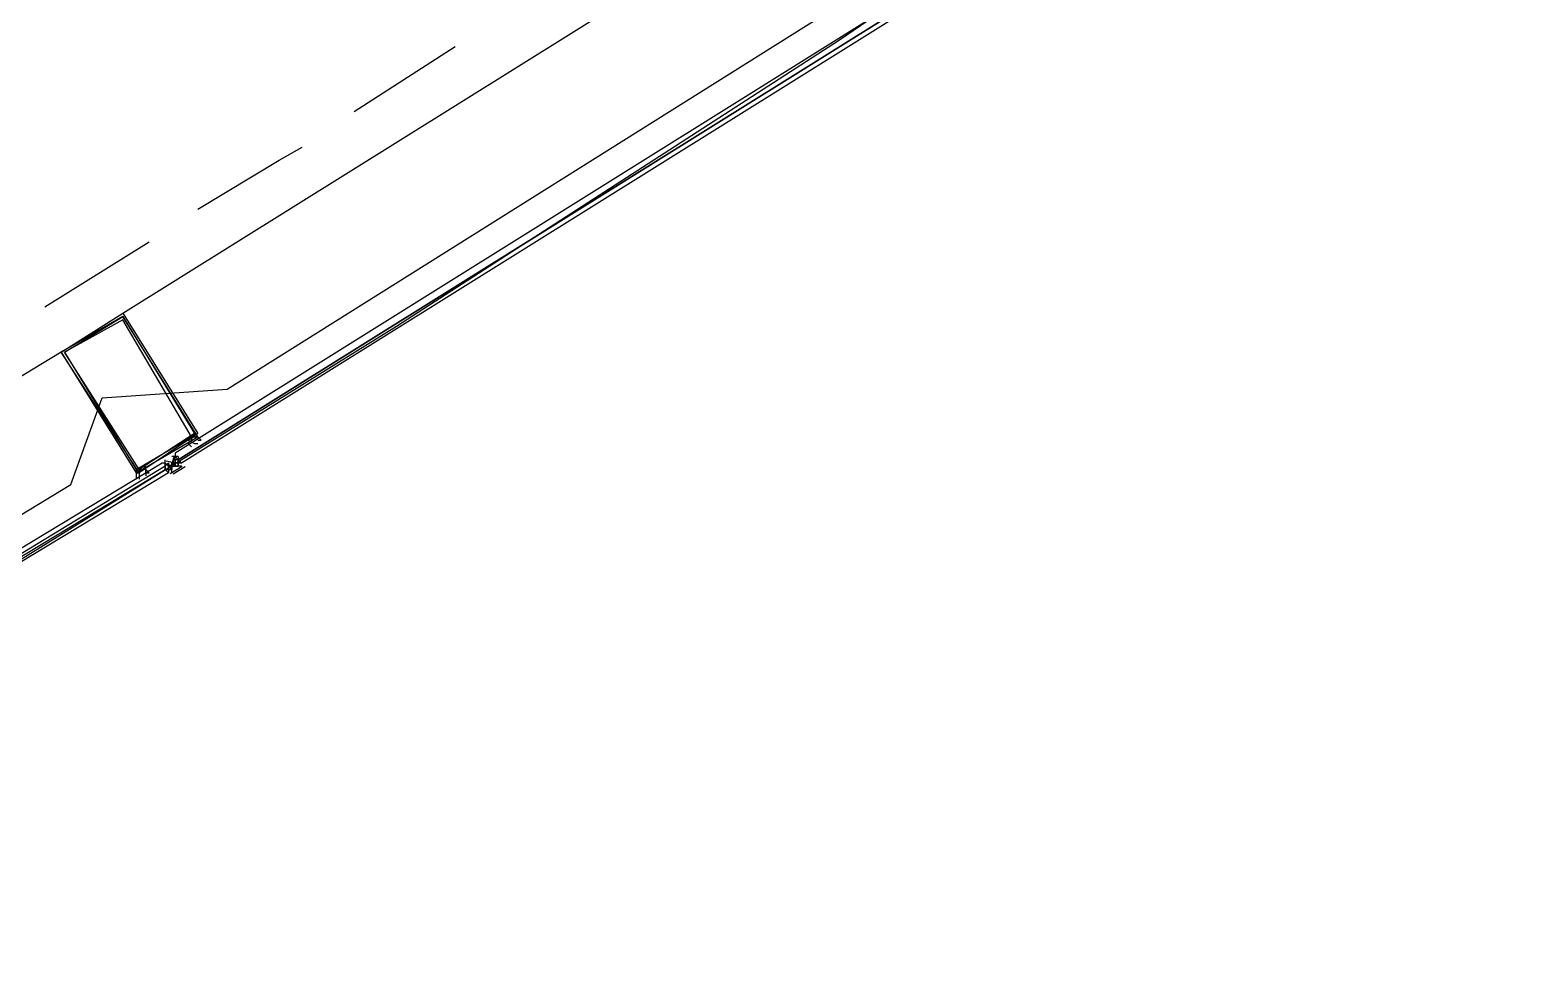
# Model space of a CAD drawing. Header units: feet. Extents: x -84 to 198, y -22 to 181.
# Drawn here: x 109.43 to 115.61, y 26.72 to 30.59 of the extents above; entities that cross this region are included whole.
import ezdxf

# ---------------------------------------------------------------- set-up
doc = ezdxf.new("R2010")
doc.units = ezdxf.units.FT
doc.layers.add('A-AREA-UNIDAD', color=30, linetype='CONTINUOUS')
doc.layers.add('A-LINEA', color=7, linetype='CONTINUOUS')

msp = doc.modelspace()

# ---------------------------------------------------------------- linework, layer by layer
at = {"layer": 'A-AREA-UNIDAD'}
msp.add_lwpolyline([(106.88, 27.0756), (109.6, 28.7289), (109.728, 29.0844), (110.24, 29.12), (112.928, 30.8089), (113.12, 31.2356), (113.568, 31.2356), (116.24, 33.2089), (116.4, 33.6356), (116.88, 33.6889), (119.44, 35.6444)], dxfattribs=at)
at = {"layer": 'A-LINEA'}
for p, q in [((109.8133, 29.4311), (112.9467, 31.3911)), ((110.76, 30.2578), (111.1733, 30.5244)), ((109.4933, 29.4578), (109.92, 29.7244)), ((109.56, 29.2711), (106.3867, 27.3511)), ((110.1067, 28.9244), (110.1067, 28.9244)), ((110.1067, 28.9111), (110.1067, 28.9111)), ((110.1067, 28.8978), (110.1067, 28.8978)), ((109.9867, 28.8311), (109.9867, 28.8311)), ((110.0267, 28.8578), (110.0267, 28.8444)), ((110.0267, 28.8444), (110.0267, 28.8444)), ((110.0267, 28.8444), (110.0267, 28.8444)), ((110.0267, 28.8444), (110.0267, 28.8444)), ((110.0267, 28.8444), (110.0267, 28.8444)), ((110.0267, 28.8444), (110.0267, 28.8444)), ((110.0267, 28.8444), (110.0267, 28.8444)), ((110.0267, 28.8444), (110.0267, 28.8444)), ((110.0267, 28.8444), (110.0267, 28.8444)), ((110.0267, 28.8444), (110.0267, 28.8444)), ((110.0267, 28.8444), (110.0267, 28.8444)), ((110.0267, 28.8444), (110.0267, 28.8444)), ((110.0267, 28.8444), (110.0267, 28.8444)), ((110.0267, 28.8444), (110.0267, 28.8444)), ((110.04, 28.8444), (110.0267, 28.8444)), ((110.04, 28.8311), (110.0267, 28.8444)), ((110.0267, 28.8444), (110.0267, 28.8444)), ((110.0267, 28.8444), (110.0267, 28.8444)), ((110.0267, 28.8311), (110.0267, 28.8311)), ((110.0267, 28.8311), (110.0267, 28.8311)), ((110.0267, 28.8311), (110.0267, 28.8311)), ((110.0267, 28.8311), (110.0267, 28.8311)), ((110.0267, 28.8311), (110.0267, 28.8311)), ((110.0267, 28.8311), (110.0267, 28.8311)), ((110.0267, 28.8311), (110.0267, 28.8311)), ((110.0267, 28.8311), (110.0267, 28.8311)), ((110.0267, 28.8311), (110.0267, 28.8311)), ((110.0267, 28.8311), (110.0267, 28.8311)), ((110.0267, 28.8311), (110.0267, 28.8311)), ((110.0267, 28.8311), (110.0267, 28.8311)), ((110.0267, 28.8311), (110.0267, 28.8311)), ((110.0267, 28.8311), (110.0267, 28.8311)), ((110.0267, 28.8311), (110.0267, 28.8311)), ((110.0267, 28.8311), (110.0267, 28.8311)), ((110.0267, 28.8311), (110.0267, 28.8311)), ((110.0267, 28.8311), (110.0267, 28.8311)), ((110.0267, 28.8311), (110.0267, 28.8311)), ((110.0267, 28.8311), (110.0267, 28.8311)), ((110.0267, 28.8311), (110.0267, 28.8178)), ((110.0267, 28.8311), (110.0267, 28.8178)), ((110.0267, 28.8311), (110.0267, 28.8311)), ((110.0267, 28.8311), (110.0267, 28.8311)), ((110.0267, 28.8311), (110.0267, 28.8311)), ((110.0267, 28.8311), (110.0267, 28.8311)), ((110.0267, 28.8311), (110.0267, 28.8311)), ((110.0267, 28.8311), (110.0267, 28.8311)), ((110.0267, 28.8311), (110.0267, 28.8311)), ((110.0267, 28.8311), (110.0267, 28.8311)), ((110.0267, 28.8311), (110.0267, 28.8311)), ((110.0267, 28.8311), (110.0267, 28.8311)), ((110.0267, 28.8311), (110.0267, 28.8311)), ((110.0267, 28.8311), (110.0267, 28.8311)), ((110.0267, 28.8311), (110.0267, 28.8311)), ((110.0267, 28.8311), (110.0267, 28.8311)), ((110.04, 28.8444), (110.04, 28.8311)), ((110.04, 28.8444), (110.04, 28.8444)), ((110.04, 28.8444), (110.04, 28.8444)), ((110.04, 28.8444), (110.04, 28.8444)), ((110.04, 28.8311), (110.04, 28.8311)), ((110.04, 28.8311), (110.04, 28.8311)), ((110.04, 28.8311), (110.04, 28.8311)), ((110.04, 28.8311), (110.04, 28.8311)), ((110.04, 28.8311), (110.04, 28.8311)), ((110.04, 28.8311), (110.04, 28.8311)), ((110.04, 28.8311), (110.04, 28.8311)), ((110.04, 28.8311), (110.04, 28.8178)), ((110.04, 28.8311), (110.04, 28.8311)), ((110.04, 28.8311), (110.04, 28.8311)), ((110.04, 28.8311), (110.04, 28.8178)), ((110.04, 28.8311), (110.04, 28.8311)), ((110.04, 28.8311), (110.04, 28.8311)), ((110.04, 28.8311), (110.04, 28.8311)), ((110.04, 28.8311), (110.04, 28.8311)), ((110.04, 28.8311), (110.04, 28.8311)), ((110.04, 28.8311), (110.04, 28.8311)), ((110.04, 28.8311), (110.04, 28.8311)), ((110.04, 28.8311), (110.04, 28.8311)), ((110.04, 28.8311), (110.04, 28.8311)), ((110.04, 28.8311), (110.04, 28.8311)), ((110.04, 28.8311), (110.04, 28.8311)), ((110.1067, 28.8844), (110.1067, 28.8844)), ((109.9067, 28.7778), (109.9067, 28.7644)), ((109.9733, 28.8178), (109.9733, 28.8178)), ((109.9867, 28.8178), (109.9867, 28.8178)), ((109.9867, 28.8178), (109.9867, 28.8178)), ((109.9867, 28.8044), (110, 28.8178)), ((109.9867, 28.8178), (109.9867, 28.8178)), ((109.9867, 28.8178), (109.9867, 28.8178)), ((109.9867, 28.8178), (109.9867, 28.8178)), ((109.9867, 28.8178), (109.9867, 28.8178)), ((109.9867, 28.8178), (109.9867, 28.8178)), ((109.9867, 28.8178), (109.9867, 28.8178)), ((109.9867, 28.8178), (109.9867, 28.8178)), ((109.9867, 28.8178), (109.9867, 28.8178)), ((109.9867, 28.8178), (109.9867, 28.8178)), ((109.9867, 28.8178), (109.9867, 28.8178)), ((109.9867, 28.8178), (109.9867, 28.8178)), ((109.9867, 28.8178), (109.9867, 28.8178)), ((109.9867, 28.8178), (109.9867, 28.8178)), ((109.9867, 28.8178), (109.9867, 28.8178)), ((109.9867, 28.8044), (109.9867, 28.8044)), ((109.9867, 28.8044), (109.9867, 28.8044)), ((109.9867, 28.8044), (109.9867, 28.8044)), ((109.9867, 28.8044), (109.9867, 28.8044)), ((109.9867, 28.8044), (109.9867, 28.8044)), ((109.9867, 28.8044), (109.9867, 28.8044)), ((109.9867, 28.8044), (109.9867, 28.8044)), ((109.9867, 28.8044), (109.9867, 28.8044)), ((109.9867, 28.8044), (109.9867, 28.8044)), ((109.9867, 28.8044), (109.9867, 28.8044)), ((109.9867, 28.8044), (109.9867, 28.8044)), ((109.9867, 28.8044), (109.9867, 28.8044)), ((109.9867, 28.8044), (109.9867, 28.8044)), ((109.9867, 28.7911), (109.9867, 28.8044)), ((110, 28.7911), (109.9867, 28.7911)), ((110, 28.8044), (110, 28.8178)), ((110, 28.8044), (110, 28.8178)), ((110, 28.8044), (110, 28.8178)), ((110, 28.8044), (110, 28.8178)), ((110, 28.8044), (110, 28.8178)), ((110, 28.8044), (110, 28.8178)), ((110, 28.8044), (110, 28.8178)), ((110, 28.8178), (110, 28.8178)), ((110, 28.8178), (110, 28.8178)), ((110, 28.8178), (110, 28.8044)), ((110, 28.8178), (110, 28.8178)), ((110, 28.8178), (110, 28.8178)), ((110, 28.8178), (110, 28.8178)), ((110, 28.8178), (110, 28.8178)), ((110, 28.8044), (110, 28.8178)), ((110, 28.8178), (110, 28.8178)), ((110, 28.8044), (110, 28.8178)), ((110, 28.8044), (110, 28.8044)), ((110, 28.8044), (110, 28.8044)), ((110, 28.8044), (110, 28.8044)), ((110, 28.7911), (110, 28.8044)), ((110, 28.8044), (110, 28.8044)), ((110, 28.8044), (110, 28.8044)), ((110, 28.8044), (110, 28.8044)), ((110, 28.8044), (110, 28.8044)), ((110, 28.8044), (110, 28.8044)), ((110, 28.8044), (110, 28.8044)), ((110, 28.8044), (110, 28.8044)), ((110, 28.8044), (110, 28.8044)), ((110, 28.8044), (110, 28.8044)), ((110, 28.8044), (110, 28.8044)), ((110, 28.8044), (110, 28.8044)), ((110, 28.8044), (110, 28.8044)), ((110, 28.8044), (110, 28.8044)), ((110, 28.8044), (110, 28.8044)), ((110, 28.8044), (110, 28.8044)), ((110, 28.8044), (110, 28.8044)), ((110, 28.8044), (110, 28.8044)), ((110, 28.8044), (110, 28.8044)), ((110, 28.8044), (110, 28.8044)), ((110, 28.8044), (110, 28.8044)), ((110, 28.8044), (110, 28.8044)), ((110, 28.8044), (110, 28.8044)), ((110, 28.8044), (110, 28.8044)), ((110, 28.8044), (110, 28.8044)), ((110, 28.8044), (110, 28.8044)), ((110, 28.8044), (110, 28.8044)), ((110, 28.8044), (110, 28.8044)), ((110, 28.8044), (110, 28.8044)), ((110, 28.8044), (110.0133, 28.8044)), ((110, 28.8044), (110, 28.8044)), ((110, 28.8044), (110, 28.8044)), ((110, 28.8044), (110, 28.8044)), ((110, 28.8044), (110, 28.8044)), ((110, 28.8044), (110, 28.8044)), ((110, 28.8044), (110, 28.7911)), ((110, 28.8044), (110, 28.8044)), ((110, 28.8044), (110, 28.8044)), ((110, 28.8044), (110, 28.8044)), ((110, 28.8044), (110, 28.7911)), ((110, 28.8044), (110, 28.8044)), ((110, 28.8044), (110, 28.8044)), ((110, 28.7911), (110, 28.7911)), ((110, 28.7911), (110.0133, 28.7911)), ((110, 28.7911), (110, 28.7911)), ((110, 28.7911), (110, 28.7911)), ((110, 28.7911), (110, 28.7911)), ((110, 28.7911), (110, 28.7911)), ((110, 28.7911), (110, 28.7911)), ((110, 28.7911), (110, 28.7911)), ((110, 28.7911), (110, 28.7911)), ((110, 28.7911), (110, 28.7911)), ((110, 28.7911), (110, 28.7911)), ((110, 28.7911), (110, 28.7911)), ((110, 28.7911), (110, 28.7911)), ((110, 28.7911), (110, 28.7911)), ((110, 28.7911), (110, 28.7911)), ((110, 28.7911), (110, 28.7911)), ((110, 28.7911), (110, 28.7911)), ((110, 28.7911), (110, 28.7911)), ((110, 28.7911), (110, 28.7911)), ((110.0133, 28.7911), (110, 28.7911)), ((110, 28.7911), (110, 28.7911)), ((110, 28.7911), (110, 28.7911)), ((110, 28.7911), (110, 28.7911)), ((110, 28.7911), (110, 28.7911)), ((110, 28.7911), (110, 28.7911)), ((110, 28.7911), (110, 28.7911)), ((110, 28.7911), (110, 28.7911)), ((110, 28.7911), (110, 28.7911)), ((110, 28.7911), (110, 28.7911)), ((110, 28.7911), (110, 28.7911)), ((110, 28.7911), (110, 28.7911)), ((110.0133, 28.7911), (110, 28.7911)), ((110.0133, 28.7911), (110, 28.7911)), ((110, 28.7911), (110, 28.7911)), ((110.0133, 28.7911), (110, 28.7911)), ((110, 28.7778), (110, 28.7778)), ((110, 28.7778), (110, 28.7778)), ((110, 28.7778), (110, 28.7778)), ((110.0557, 28.8026), (110.0062, 28.7726)), ((110.0133, 28.8178), (110.0133, 28.8178)), ((110.0133, 28.8178), (110.0133, 28.8044)), ((110.0133, 28.8178), (110.0133, 28.8178)), ((110.0133, 28.8178), (110.0133, 28.8178)), ((110.0133, 28.8178), (110.0133, 28.8178)), ((110.0133, 28.8178), (110.0133, 28.8178)), ((110.0133, 28.8178), (110.0133, 28.8178)), ((110.0133, 28.8178), (110.0133, 28.8178)), ((110.0133, 28.8178), (110.0267, 28.8178)), ((110.0133, 28.8178), (110.0267, 28.8178)), ((110.0133, 28.8178), (110.0267, 28.8178)), ((110.0133, 28.8178), (110.0267, 28.8178)), ((110.0133, 28.8178), (110.0267, 28.8178)), ((110.0133, 28.8178), (110.0267, 28.8178)), ((110.0133, 28.8178), (110.0133, 28.8178)), ((110.0133, 28.8178), (110.0133, 28.8178)), ((110.0133, 28.8178), (110.0133, 28.8178)), ((110.0133, 28.8178), (110.0133, 28.8178)), ((110.0133, 28.8178), (110.0133, 28.8178)), ((110.0133, 28.8178), (110.0133, 28.8178)), ((110.0267, 28.8178), (110.0133, 28.8178)), ((110.0133, 28.8178), (110.0133, 28.8178)), ((110.0133, 28.8178), (110.0267, 28.8178)), ((110.0133, 28.8178), (110.0133, 28.8178)), ((110.0133, 28.8178), (110.0133, 28.8178)), ((110.0133, 28.8178), (110.0133, 28.8178)), ((110.0267, 28.8178), (110.0133, 28.8178)), ((110.0133, 28.8178), (110.0133, 28.8178)), ((110.0133, 28.8178), (110.0133, 28.8178)), ((110.0133, 28.8178), (110.0133, 28.8178)), ((110.0133, 28.8178), (110.0133, 28.8178)), ((110.0133, 28.8178), (110.0133, 28.8044)), ((110.0133, 28.8178), (110.0133, 28.8178)), ((110.0133, 28.8178), (110.0133, 28.8178)), ((110.0133, 28.8178), (110.0133, 28.8178)), ((110.0133, 28.8178), (110.0133, 28.8044)), ((110.0267, 28.8178), (110.0133, 28.8178)), ((110.0133, 28.8178), (110.0133, 28.8044)), ((110.0267, 28.8178), (110.0133, 28.8178)), ((110.0133, 28.8178), (110.0133, 28.8044)), ((110.0133, 28.8044), (110.0133, 28.8178)), ((110.0133, 28.8044), (110.0133, 28.8178)), ((110.0133, 28.8044), (110.0133, 28.8178)), ((110.0133, 28.8178), (110.0133, 28.8178)), ((110.0133, 28.8178), (110.0133, 28.8178)), ((110.0133, 28.8044), (110.0133, 28.8044)), ((110.0133, 28.8044), (110.0133, 28.8044)), ((110.0133, 28.8044), (110.0133, 28.8044)), ((110.0133, 28.8044), (110.0133, 28.8044)), ((110.0133, 28.8044), (110.0133, 28.8044)), ((110.0133, 28.8044), (110.0133, 28.8044)), ((110.0133, 28.8044), (110.0133, 28.8044)), ((110.0133, 28.8044), (110.0133, 28.8044)), ((110.0133, 28.8044), (110.0267, 28.8044)), ((110.0133, 28.8044), (110.0267, 28.8044)), ((110.0133, 28.8044), (110.0267, 28.8044)), ((110.0133, 28.8044), (110.0267, 28.8044)), ((110.0133, 28.8044), (110.0267, 28.8044)), ((110.0133, 28.8044), (110.0133, 28.8044)), ((110.0133, 28.8044), (110.0133, 28.8044)), ((110.0133, 28.8044), (110.0133, 28.8044)), ((110.0133, 28.8044), (110.0133, 28.8044)), ((110.0133, 28.8044), (110.0133, 28.8044)), ((110.0133, 28.8044), (110.0133, 28.8044)), ((110.0267, 28.8044), (110.0133, 28.8044)), ((110.0133, 28.8044), (110.0133, 28.8044)), ((110.0133, 28.8044), (110.0133, 28.8044)), ((110.0133, 28.8044), (110.0133, 28.8044)), ((110.0133, 28.8044), (110.0133, 28.8044)), ((110.0133, 28.8044), (110.0133, 28.8044)), ((110.0133, 28.8044), (110.0133, 28.8044)), ((110.0133, 28.8044), (110.0133, 28.8044)), ((110.0133, 28.8044), (110.0133, 28.8044)), ((110.0133, 28.8044), (110.0133, 28.8044)), ((110.0133, 28.8044), (110.0133, 28.8044)), ((110.0133, 28.8044), (110.0133, 28.8044)), ((110.0133, 28.8044), (110.0133, 28.8044)), ((110.0133, 28.8044), (110.0133, 28.8044)), ((110.0133, 28.8044), (110.0133, 28.8044)), ((110.0133, 28.8044), (110.0133, 28.8044)), ((110.0133, 28.8044), (110.0133, 28.8044)), ((110.0133, 28.8044), (110.0133, 28.8044)), ((110.0267, 28.8044), (110.0133, 28.8044)), ((110.0133, 28.8044), (110.0133, 28.8044)), ((110.0133, 28.8044), (110.0133, 28.8044)), ((110.0267, 28.8044), (110.0133, 28.8044)), ((110.0133, 28.8044), (110.0133, 28.8044)), ((110.0267, 28.8044), (110.0133, 28.8044)), ((110.0133, 28.8044), (110.0133, 28.8044)), ((110.0133, 28.8044), (110.0133, 28.8044)), ((110.0133, 28.8044), (110.0133, 28.8044)), ((110.0133, 28.8044), (110.0133, 28.8044)), ((110.0133, 28.8044), (110.0133, 28.8044)), ((110.0133, 28.8044), (110.0133, 28.8044)), ((110.0133, 28.8044), (110.0133, 28.8044)), ((110.0133, 28.8044), (110.0133, 28.8044)), ((110.0133, 28.8044), (110.0133, 28.8044)), ((110.0133, 28.8044), (110.0133, 28.8044)), ((110.0133, 28.8044), (110.0133, 28.8044)), ((110.0133, 28.8044), (110.0133, 28.8044)), ((110.0133, 28.8044), (110.0133, 28.8044)), ((110.0133, 28.8044), (110.0133, 28.8044)), ((110.0133, 28.8044), (110.0133, 28.8044)), ((110.0133, 28.7911), (110.0133, 28.7911)), ((110.0133, 28.7911), (110.0133, 28.7911)), ((110.0133, 28.7911), (110.0133, 28.7911)), ((110.0133, 28.7911), (110.0133, 28.7911)), ((110.0133, 28.7911), (110.0133, 28.7911)), ((110.0133, 28.7911), (110.0133, 28.7911)), ((110.0133, 28.7911), (110.0133, 28.7911)), ((110.0133, 28.7911), (110.0133, 28.7911)), ((110.0133, 28.7911), (110.0133, 28.7911)), ((110.0133, 28.7911), (110.0133, 28.7911)), ((110.0133, 28.7911), (110.0133, 28.7911)), ((110.0133, 28.7911), (110.0133, 28.7911)), ((110.0133, 28.7911), (110.0133, 28.7911)), ((110.0133, 28.7911), (110.0133, 28.7911)), ((110.0133, 28.7911), (110.0133, 28.7911)), ((110.0133, 28.7911), (110.0133, 28.7911)), ((110.0133, 28.7911), (110.0133, 28.7911)), ((110.0133, 28.7911), (110.0133, 28.7911)), ((110.0133, 28.7911), (110.0133, 28.7911)), ((110.0133, 28.7911), (110.0133, 28.7911)), ((110.0133, 28.7911), (110.0133, 28.7911)), ((110.0133, 28.7911), (110.0133, 28.7911)), ((110.0133, 28.7911), (110.0133, 28.7911)), ((110.0133, 28.7911), (110.0133, 28.7911)), ((110.0133, 28.7911), (110.0133, 28.7911)), ((110.0133, 28.7911), (110.0133, 28.7911)), ((110.0133, 28.7911), (110.0133, 28.7911)), ((110.0133, 28.7911), (110.0133, 28.7911)), ((110.0133, 28.7911), (110.0133, 28.7911)), ((110.0133, 28.7911), (110.0133, 28.7911)), ((110.0133, 28.7911), (110.0133, 28.7911)), ((110.0133, 28.7911), (110.0133, 28.7911)), ((110.0133, 28.7911), (110.0133, 28.7911)), ((110.0133, 28.7911), (110.0133, 28.7911)), ((110.0133, 28.7911), (110.0133, 28.7911)), ((110.0133, 28.7911), (110.0133, 28.7911)), ((110.0133, 28.7911), (110.0133, 28.7911)), ((110.0133, 28.7911), (110.0133, 28.7911)), ((110.0133, 28.7911), (110.0133, 28.7911)), ((110.0133, 28.7911), (110.0133, 28.7911)), ((110.0133, 28.7911), (110.0133, 28.7911)), ((110.0133, 28.7778), (110.0133, 28.7911)), ((110.0678, 28.8024), (110.0187, 28.7715)), ((110.0267, 28.8178), (110.0267, 28.8178)), ((110.0267, 28.8178), (110.0267, 28.8178)), ((110.0267, 28.8178), (110.0267, 28.8178)), ((110.0267, 28.8178), (110.0267, 28.8178)), ((110.0267, 28.8178), (110.0267, 28.8178)), ((110.0267, 28.8178), (110.0267, 28.8178)), ((110.0267, 28.8178), (110.0267, 28.8178)), ((110.0267, 28.8178), (110.0267, 28.8178)), ((110.0267, 28.8178), (110.0267, 28.8178)), ((110.0267, 28.8178), (110.0267, 28.8178)), ((110.0267, 28.8178), (110.0267, 28.8178)), ((110.0267, 28.8178), (110.0267, 28.8178)), ((110.0267, 28.8178), (110.0267, 28.8178)), ((110.0267, 28.8178), (110.0267, 28.8178)), ((110.0267, 28.8178), (110.0267, 28.8178)), ((110.0267, 28.8178), (110.0267, 28.8178)), ((110.0267, 28.8178), (110.0267, 28.8178)), ((110.0267, 28.8178), (110.0267, 28.8178)), ((110.0267, 28.8178), (110.0267, 28.8178)), ((110.0267, 28.8178), (110.0267, 28.8178)), ((110.0267, 28.8044), (110.0267, 28.8178)), ((110.0267, 28.8178), (110.0267, 28.8178)), ((110.0267, 28.8178), (110.0267, 28.8178)), ((110.0267, 28.8178), (110.0267, 28.8178)), ((110.0267, 28.8178), (110.0267, 28.8178)), ((110.0267, 28.8178), (110.0267, 28.8178)), ((110.0267, 28.8178), (110.0267, 28.8178)), ((110.0267, 28.8178), (110.0267, 28.8178)), ((110.0267, 28.8178), (110.0267, 28.8178)), ((110.0267, 28.8178), (110.0267, 28.8178)), ((110.0267, 28.8178), (110.0267, 28.8178)), ((110.0267, 28.8178), (110.04, 28.8178)), ((110.0267, 28.8178), (110.0267, 28.8178)), ((110.0267, 28.8178), (110.0267, 28.8178)), ((110.0267, 28.8178), (110.0267, 28.8178)), ((110.0267, 28.8178), (110.0267, 28.8178)), ((110.04, 28.8178), (110.0267, 28.8178)), ((110.0267, 28.8178), (110.0267, 28.8178)), ((110.0267, 28.8178), (110.0267, 28.8178)), ((110.0267, 28.8178), (110.0267, 28.8178)), ((110.0267, 28.8178), (110.0267, 28.8178)), ((110.0267, 28.8178), (110.0267, 28.8178)), ((110.0267, 28.8178), (110.0267, 28.8178)), ((110.0267, 28.8178), (110.0267, 28.8178)), ((110.0267, 28.8178), (110.0267, 28.8178)), ((110.0267, 28.8178), (110.0267, 28.8178)), ((110.0267, 28.8178), (110.0267, 28.8178)), ((110.0267, 28.8178), (110.0267, 28.8178)), ((110.0267, 28.8178), (110.0267, 28.8178)), ((110.0267, 28.8178), (110.0267, 28.8178)), ((110.0267, 28.8178), (110.0267, 28.8178)), ((110.0267, 28.8178), (110.0267, 28.8178)), ((110.0267, 28.8178), (110.0267, 28.8178)), ((110.0267, 28.8178), (110.0267, 28.8178)), ((110.0267, 28.8178), (110.0267, 28.8178)), ((110.0267, 28.8178), (110.0267, 28.8178)), ((110.0267, 28.8178), (110.0267, 28.8178)), ((110.0267, 28.8044), (110.0267, 28.8044)), ((110.0267, 28.8044), (110.0267, 28.8044)), ((110.0267, 28.8044), (110.0267, 28.8044)), ((110.0267, 28.8044), (110.0267, 28.8044)), ((110.0267, 28.8044), (110.0267, 28.8044)), ((110.0267, 28.8044), (110.0267, 28.8044)), ((110.0267, 28.8044), (110.0267, 28.8044)), ((110.0267, 28.8044), (110.0267, 28.8044)), ((110.0267, 28.8044), (110.0267, 28.8044)), ((110.0267, 28.8044), (110.0267, 28.8044)), ((110.0267, 28.8044), (110.0267, 28.8044)), ((110.0267, 28.8044), (110.0267, 28.8044)), ((110.0267, 28.8044), (110.0267, 28.8044)), ((110.0267, 28.8044), (110.04, 28.8044)), ((110.0267, 28.8044), (110.0267, 28.8044)), ((110.0267, 28.8044), (110.0267, 28.8044)), ((110.0267, 28.8044), (110.0267, 28.8044)), ((110.0267, 28.8044), (110.0267, 28.8044)), ((110.0267, 28.8044), (110.0267, 28.8044)), ((110.0267, 28.8044), (110.0267, 28.8044)), ((110.0267, 28.8044), (110.0267, 28.8044)), ((110.0267, 28.8044), (110.0267, 28.8044)), ((110.0267, 28.8044), (110.0267, 28.8044)), ((110.0267, 28.8044), (110.0267, 28.8044)), ((110.0267, 28.8044), (110.0267, 28.8044)), ((110.04, 28.8044), (110.0267, 28.8044)), ((110.0267, 28.8044), (110.0267, 28.8044)), ((110.0267, 28.8044), (110.0267, 28.8044)), ((110.0267, 28.8044), (110.0267, 28.8044)), ((110.0267, 28.8044), (110.0267, 28.8044)), ((110.0267, 28.8044), (110.0267, 28.8044)), ((110.0267, 28.8044), (110.0267, 28.8044)), ((110.0267, 28.8044), (110.0267, 28.8044)), ((110.04, 28.8044), (110.0267, 28.8044)), ((110.0267, 28.8044), (110.0267, 28.8044)), ((110.0267, 28.8044), (110.0267, 28.8044)), ((110.0267, 28.8044), (110.0267, 28.8044)), ((110.0267, 28.8044), (110.0267, 28.8044)), ((110.0267, 28.8044), (110.0267, 28.8044)), ((110.0267, 28.8044), (110.0267, 28.8044)), ((110.0267, 28.8044), (110.0267, 28.8044)), ((110.0267, 28.8044), (110.0267, 28.8044)), ((110.0267, 28.8044), (110.0267, 28.8044)), ((110.0267, 28.8044), (110.0267, 28.8044)), ((110.04, 28.8178), (110.04, 28.8178)), ((110.04, 28.8178), (110.04, 28.8178)), ((110.04, 28.8178), (110.04, 28.8178)), ((110.04, 28.8178), (110.04, 28.8178)), ((110.04, 28.8178), (110.04, 28.8178)), ((110.04, 28.8178), (110.04, 28.8178)), ((110.04, 28.8178), (110.04, 28.8178)), ((110.04, 28.8178), (110.04, 28.8178)), ((110.04, 28.8178), (110.04, 28.8178)), ((110.04, 28.8178), (110.04, 28.8178)), ((110.04, 28.8178), (110.04, 28.8178)), ((110.04, 28.8178), (110.04, 28.8178)), ((110.04, 28.8178), (110.04, 28.8178)), ((110.04, 28.8178), (110.04, 28.8178)), ((110.04, 28.8178), (110.04, 28.8178)), ((110.04, 28.8178), (110.04, 28.8178)), ((110.04, 28.8178), (110.04, 28.8178)), ((110.04, 28.8178), (110.04, 28.8178)), ((110.04, 28.8178), (110.04, 28.8178)), ((110.04, 28.8178), (110.04, 28.8178)), ((110.04, 28.8178), (110.04, 28.8178)), ((110.04, 28.8178), (110.04, 28.8178)), ((110.04, 28.8178), (110.0533, 28.8178)), ((110.04, 28.8178), (110.04, 28.8044)), ((110.0533, 28.8178), (110.04, 28.8178)), ((110.0533, 28.8178), (110.04, 28.8178)), ((110.04, 28.8178), (110.04, 28.8178)), ((110.04, 28.8178), (110.04, 28.8178)), ((110.04, 28.8178), (110.04, 28.8178)), ((110.04, 28.8178), (110.0533, 28.8178)), ((110.04, 28.8178), (110.04, 28.8178)), ((110.04, 28.8178), (110.04, 28.8178)), ((110.04, 28.8178), (110.0533, 28.8178)), ((110.04, 28.8178), (110.04, 28.8178)), ((110.04, 28.8178), (110.04, 28.8178)), ((110.04, 28.8178), (110.04, 28.8178)), ((110.04, 28.8178), (110.04, 28.8178)), ((110.04, 28.8044), (110.04, 28.8178)), ((110.04, 28.8178), (110.04, 28.8178)), ((110.04, 28.8178), (110.04, 28.8178)), ((110.04, 28.8178), (110.04, 28.8178)), ((110.04, 28.8178), (110.04, 28.8178)), ((110.04, 28.8044), (110.04, 28.8178)), ((110.04, 28.8178), (110.04, 28.8178)), ((110.04, 28.8178), (110.04, 28.8178)), ((110.04, 28.8178), (110.04, 28.8178)), ((110.04, 28.8178), (110.04, 28.8178)), ((110.04, 28.8044), (110.04, 28.8178)), ((110.04, 28.8178), (110.04, 28.8178)), ((110.04, 28.8178), (110.04, 28.8178)), ((110.04, 28.8178), (110.04, 28.8178)), ((110.04, 28.8178), (110.04, 28.8178)), ((110.04, 28.8178), (110.04, 28.8178)), ((110.04, 28.8178), (110.04, 28.8178)), ((110.04, 28.8178), (110.04, 28.8178)), ((110.04, 28.8044), (110.04, 28.8044)), ((110.04, 28.8044), (110.04, 28.8044)), ((110.04, 28.8044), (110.04, 28.8044)), ((110.04, 28.8044), (110.04, 28.8044)), ((110.04, 28.8044), (110.04, 28.8044)), ((110.04, 28.8044), (110.04, 28.8044)), ((110.04, 28.8044), (110.04, 28.8044)), ((110.04, 28.8044), (110.04, 28.8044)), ((110.04, 28.8044), (110.04, 28.8044)), ((110.04, 28.8044), (110.04, 28.8044)), ((110.04, 28.8044), (110.04, 28.8044)), ((110.04, 28.8044), (110.04, 28.8044)), ((110.0533, 28.8044), (110.04, 28.8044)), ((110.04, 28.8044), (110.04, 28.8044)), ((110.04, 28.8044), (110.04, 28.8044)), ((110.04, 28.8044), (110.04, 28.8044)), ((110.04, 28.8044), (110.04, 28.8044)), ((110.04, 28.8044), (110.04, 28.8044)), ((110.04, 28.8044), (110.04, 28.8044)), ((110.04, 28.8044), (110.04, 28.8044)), ((110.04, 28.8044), (110.04, 28.8044)), ((110.04, 28.8044), (110.04, 28.8044)), ((110.04, 28.8044), (110.04, 28.8044)), ((110.0533, 28.8178), (110.0533, 28.8178)), ((110.0533, 28.8178), (110.0533, 28.8178)), ((110.0533, 28.8178), (110.0533, 28.8178)), ((110.0533, 28.8178), (110.0533, 28.8178)), ((109.88, 28.7644), (109.88, 28.7644)), ((109.88, 28.7511), (109.88, 28.7511)), ((109.8933, 28.7511), (109.8933, 28.7511)), ((109.9067, 28.7644), (109.9067, 28.7644)), ((109.9067, 28.7644), (109.9067, 28.7644))]:
    msp.add_line(p, q, dxfattribs=at)
for points in [[(103.4533, 25.1244), (105.36, 26.1111), (107.24, 27.1511), (109.1067, 28.2444), (110.9333, 29.3778), (112.7467, 30.5511), (114.52, 31.7644), (116.2667, 33.0311), (117.9733, 34.3244), (119.6533, 35.6711), (121.3067, 37.0578)], [(110.04, 28.8311), (113.3867, 30.9244), (113.3867, 30.9378), (113.3733, 30.9511), (110.0267, 28.8578), (110.0267, 28.8444), (110.04, 28.8311)], [(110.0533, 28.8178), (113.4, 30.9111), (113.3867, 30.9244), (110.04, 28.8311), (110.0533, 28.8178)], [(110.12, 29.8578), (110.4533, 30.0578), (110.5467, 30.1111)], [(109.56, 29.2711), (109.8133, 29.4311), (110.12, 28.9378), (109.88, 28.7778), (109.56, 29.2711)], [(109.8133, 29.4178), (109.56, 29.2711), (109.8667, 28.7778), (110.12, 28.9244), (109.8133, 29.4178)], [(109.5733, 29.2711), (109.8133, 29.4178), (110.1067, 28.9378), (109.88, 28.7911), (109.5733, 29.2711)], [(109.8133, 29.4044), (109.5733, 29.2711), (109.8667, 28.7911), (110.0933, 28.9244), (109.8133, 29.4044)], [(110.1067, 28.9378), (110.0933, 28.9244), (110.0933, 28.9244), (110.1067, 28.9244), (110.1067, 28.9244), (110.1067, 28.9244), (110.08, 28.9111), (110.08, 28.9111), (110.1067, 28.8978), (110.1067, 28.8978), (110.1067, 28.8978), (110.1067, 28.8978)], [(110.0933, 28.8844), (110.0933, 28.8844), (110.0933, 28.8844), (110.08, 28.8978), (110.08, 28.8978), (110.0933, 28.9111), (110.0933, 28.9111), (110.0933, 28.9244), (110.0933, 28.9111), (110.0933, 28.9244), (110.0933, 28.9244), (110.0933, 28.9244), (110.1067, 28.9244), (110.1067, 28.9244), (110.1067, 28.9244), (110.1067, 28.9244), (110.1067, 28.9244), (110.12, 28.9244), (110.12, 28.9244), (110.1333, 28.9111), (110.1333, 28.9111)], [(110.0933, 28.9111), (110.0933, 28.9244), (110.0933, 28.9244), (110.1067, 28.9244)], [(110.12, 28.9111), (110.1333, 28.9111), (110.1333, 28.9111), (110.1333, 28.9111), (110.12, 28.9244), (110.12, 28.9244), (110.1067, 28.9244), (110.1067, 28.9244), (110.1067, 28.9244), (110.1067, 28.9378), (110.1067, 28.9378), (110.1067, 28.9378)], [(110.1067, 28.8978), (110.12, 28.8978), (110.12, 28.8978)], [(110.12, 28.8978), (110.12, 28.8978), (110.12, 28.8978), (110.12, 28.8978)], [(110.0133, 28.7911), (110, 28.8044), (109.9867, 28.8178), (109.9867, 28.8311)], [(109.9898, 28.8271), (110.0168, 28.8205), (110.0242, 28.8474)], [(109.9902, 28.8131), (110.0175, 28.8076), (110.0238, 28.8348)], [(110.04, 28.8044), (110.04, 28.8178), (110.04, 28.8311), (110.0267, 28.8311), (110.0267, 28.8444), (110.0133, 28.8444)], [(110.0267, 28.8578), (110.0267, 28.8444), (110.04, 28.8311), (110.0533, 28.8178)], [(109.9867, 28.8044), (106.6133, 26.7511), (106.6, 26.7644), (106.6, 26.7778), (109.9733, 28.8178), (109.9867, 28.8178), (109.9867, 28.8044)], [(110, 28.7778), (106.6267, 26.7378), (106.6133, 26.7511), (109.9867, 28.7911), (110, 28.7778)], [(109.8667, 28.7911), (109.8667, 28.7911), (109.8667, 28.7778), (109.8667, 28.7778), (109.88, 28.7778), (109.88, 28.7778), (109.8667, 28.7778), (109.8667, 28.7778), (109.8667, 28.7511), (109.8667, 28.7511)], [(109.9067, 28.8044), (109.8933, 28.7911), (109.8933, 28.7911), (109.8933, 28.7911), (109.8933, 28.7911), (109.8933, 28.7911), (109.88, 28.7911), (109.88, 28.7911), (109.88, 28.7911), (109.88, 28.7911), (109.88, 28.7911), (109.88, 28.7778), (109.88, 28.7778), (109.88, 28.7778), (109.88, 28.7778), (109.88, 28.7511), (109.88, 28.7511)], [(109.9067, 28.7778), (109.9067, 28.7778), (109.9067, 28.7778), (109.9067, 28.7911), (109.9067, 28.7911), (109.88, 28.7911), (109.88, 28.7911), (109.88, 28.7911), (109.88, 28.7911), (109.88, 28.7911), (109.88, 28.7911), (109.88, 28.7911)], [(109.88, 28.7911), (109.88, 28.7911), (109.88, 28.7911), (109.8933, 28.7911), (109.8933, 28.7911)], [(109.9067, 28.7778), (109.92, 28.7778), (109.92, 28.7778), (109.9067, 28.7911), (109.9067, 28.7911)], [(109.9733, 28.8178), (109.9867, 28.8178), (109.9867, 28.8044), (109.9867, 28.7911), (110, 28.7911), (110, 28.7778)], [(109.9867, 28.8044), (109.9867, 28.8178), (109.9867, 28.8044)], [(109.9867, 28.8044), (109.9867, 28.8178), (109.9867, 28.8044), (109.9867, 28.8178)], [(110, 28.7911), (109.9867, 28.7911), (109.9867, 28.8044)], [(110.0133, 28.7911), (110.0133, 28.8044), (110, 28.8044), (110, 28.8178)], [(110, 28.8044), (110.0133, 28.8044), (110.0133, 28.7911)], [(110.0133, 28.8044), (110.0267, 28.8044), (110.04, 28.8044), (110.04, 28.8178)], [(110.0133, 28.8044), (110.0133, 28.8044), (110.0133, 28.7911)], [(110.0133, 28.7911), (110.0133, 28.7911), (110.0133, 28.8044)], [(110.04, 28.8044), (110.04, 28.8178), (110.0267, 28.8178)], [(110.0267, 28.8044), (110.0267, 28.8044), (110.0267, 28.8178)], [(110.04, 28.8178), (110.04, 28.8178), (110.0267, 28.8178), (110.0267, 28.8178)], [(110.0267, 28.8044), (110.0267, 28.8178), (110.0267, 28.8044)], [(109.8933, 28.7644), (109.8933, 28.7644), (109.8933, 28.7644)], [(109.8933, 28.7644), (109.8933, 28.7644), (109.8933, 28.7644)]]:
    msp.add_lwpolyline(points, dxfattribs=at)
for points in [[(110.1067, 28.9244), (110.1067, 28.9244), (110.1067, 28.9244), (110.1067, 28.9244)], [(109.88, 28.7778), (109.88, 28.7778), (109.88, 28.7911), (109.88, 28.7911)]]:
    msp.add_lwpolyline(points, close=True, dxfattribs=at)

doc.saveas('drawing.dxf')
